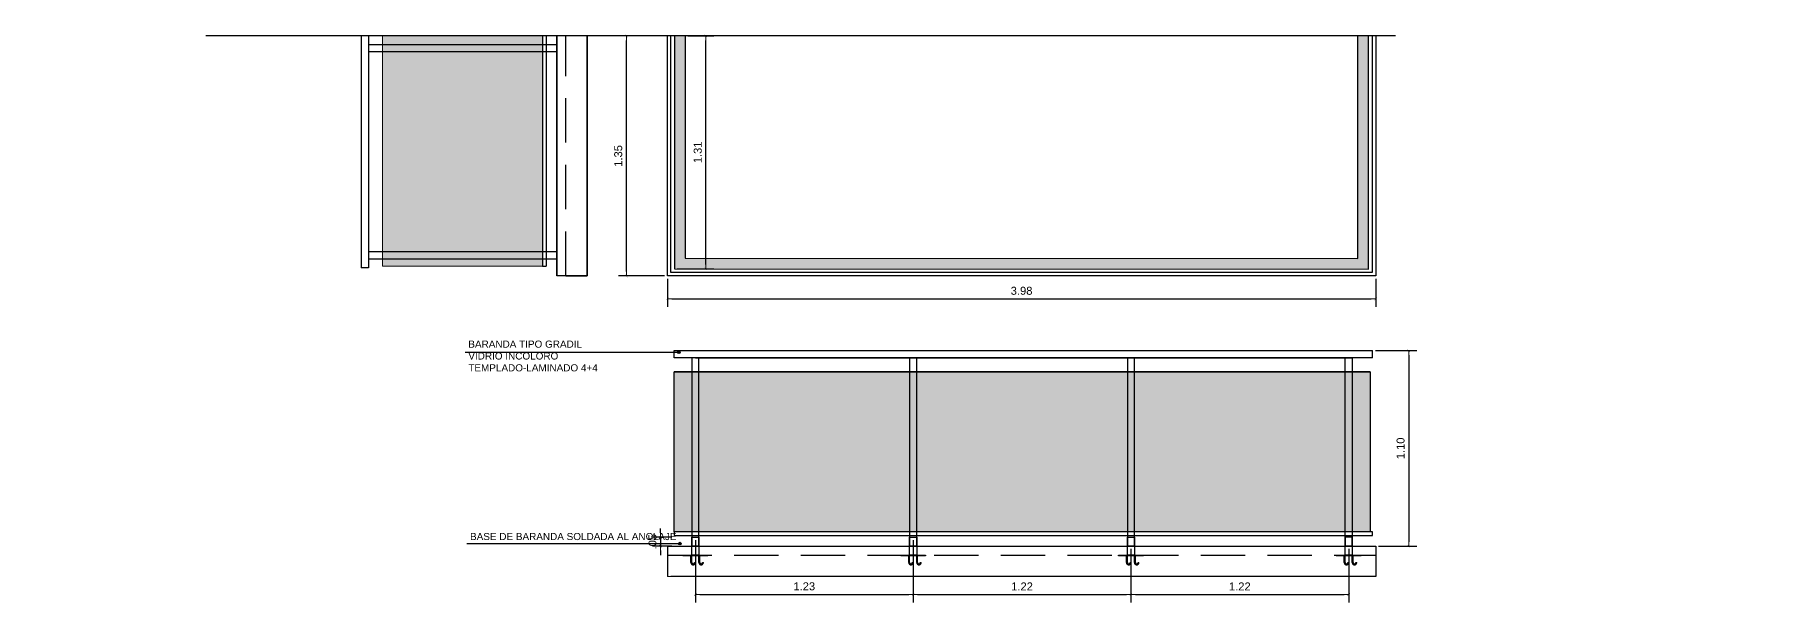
# Model space of a CAD drawing. Extents: x 465 to 637, y -105 to -61.
# Drawn here: x 539.2 to 548.93, y -64.02 to -60.83 of the extents above; entities that cross this region are included whole.
import ezdxf

# ---------------------------------------------------------------- set-up
doc = ezdxf.new("R2010")
doc.units = 0
doc.linetypes.add('DASHED2', pattern=[0.375, 0.25, -0.125])
doc.linetypes.add('HIDDEN2', pattern=[0.1875, 0.125, -0.0625])
doc.layers.add('A-Aberturas', color=2, linetype='Continuous', lineweight=18)
doc.layers.add('A-Cotas', color=1, linetype='Continuous', lineweight=5)
for name, color, linetype in [('A-Balcon', 1, 'Continuous'), ('A-Pisos', 251, 'Continuous'), ('Fachada 02', 2, 'Continuous'), ('TX-5-texto 01', 1, 'Continuous')]:
    doc.layers.add(name, color=color, linetype=linetype)
doc.layers.add('M1-Muro Común 20', color=12, linetype='Continuous', transparency=0.5)
doc.layers.add('M4-Muro Hueco 22', color=40, linetype='Continuous', transparency=0.5)
doc.styles.add('ARIAL', font='arial.ttf')
doc.styles.add('ROMANS', font='arial.ttf')
doc.dimstyles.new('ST-COTA-25', dxfattribs={"dimscale": 0.25, "dimtxt": 0.18, "dimasz": 0.1, "dimexe": 0.18, "dimexo": 0.0625, "dimgap": 0.09, "dimtad": 1, "dimzin": 4, "dimdsep": 46, "dimtxsty": 'ARIAL', "dimblk1": 'COTA_N', "dimblk2": 'COTA_N', "dimsah": 1, "dimcen": 0.09, "dimclrd": 8, "dimclre": 8, "dimclrt": 140, "dimadec": 0, "dimazin": 0, "dimtfac": 1, "dimtix": 1, "dimtmove": 0, "dimatfit": 3, "dimldrblk": 'COTA_N', "dimfxl": 0.18, "dimtolj": 1, "dimtzin": 0, "dimarcsym": 0})

# ---------------------------------------------------------------- blocks, each defined once
blk = doc.blocks.new('COTA_N')
for p, q in [((-1, 0), (0, 0)), ((0, 0.5), (0, -0.5))]:
    blk.add_line(p, q)
at = {"color": 3, "const_width": 0.065}
blk.add_lwpolyline([(0.14, 0.14), (0.28, 0.28), (0, 0), (-0.14, -0.14), (-0.28, -0.28)], dxfattribs=at)
blk = doc.blocks.new('*D63')
at = {"layer": 'A-Cotas', "color": 8, "lineweight": -2, "transparency": 16777216}
for p, q in [((542.8799, -60.8359, 0), (543.0255, -60.8359, 0)), ((542.9805, -62.1215, 0), (542.9805, -60.8609, 0)), ((542.8199, -62.1465, 0), (543.0255, -62.1465, 0))]:
    blk.add_line(p, q, dxfattribs=at)
at = {"layer": 'Defpoints', "color": 0, "transparency": 16777216}
for p in [(542.8642, -60.8359, 0), (542.9805, -60.8359, 0), (542.8042, -62.1465, 0)]:
    blk.add_point(p, dxfattribs=at)
at = {"layer": 'A-Cotas', "color": 8, "lineweight": -2, "transparency": 16777216, "xscale": 0.025, "yscale": 0.025, "zscale": 0.025}
for p, rotation in [((542.9805, -60.8359, 0), 90), ((542.9805, -62.1465, 0), 270)]:
    blk.add_blockref('COTA_N', p, dxfattribs=dict(at, rotation=rotation))
at = {"layer": 'A-Cotas', "transparency": 16777216, "insert": (542.935, -61.4912, 0), "char_height": 0.045, "attachment_point": 5, "rotation": 90, "style": 'ARIAL'}
blk.add_mtext('\\A1;1.31', dxfattribs=at)
blk = doc.blocks.new('*D60')
at = {"layer": 'A-Cotas', "color": 8, "lineweight": -2, "transparency": 16777216}
for p, q in [((542.7886, -63.657), (542.681, -63.657)), ((542.726, -63.632), (542.726, -63.607)), ((542.726, -63.657), (542.726, -63.707)), ((542.7886, -63.707), (542.681, -63.707)), ((542.726, -63.732), (542.726, -63.757))]:
    blk.add_line(p, q, dxfattribs=at)
at = {"layer": 'Defpoints', "color": 0, "transparency": 16777216}
for p in [(542.8042, -63.657, 0), (542.726, -63.707), (542.8042, -63.707, 0)]:
    blk.add_point(p, dxfattribs=at)
at = {"layer": 'A-Cotas', "color": 8, "lineweight": -2, "transparency": 16777216, "xscale": 0.025, "yscale": 0.025, "zscale": 0.025}
for p, rotation in [((542.726, -63.657), 270), ((542.726, -63.707), 90)]:
    blk.add_blockref('COTA_N', p, dxfattribs=dict(at, rotation=rotation))
at = {"layer": 'A-Cotas', "transparency": 16777216, "insert": (542.6805, -63.682), "char_height": 0.045, "attachment_point": 5, "rotation": 90, "style": 'ARIAL'}
blk.add_mtext('\\A1;.05', dxfattribs=at)
blk = doc.blocks.new('A$C123A79A1')
h = blk.add_hatch(color=256)
h.dxf.hatch_style = 1
edge = h.paths.add_edge_path()
edge.add_arc((0.0029, 0.0029), 0.00293, 0, 360)
blk.add_circle((0.0029, 0.0029), 0.00293)
blk = doc.blocks.new('A$Cc30b21b0')
at = {"color": 252, "linetype": 'DASHED2'}
for p, q in [((-0.025, -0.0425), (-0.025, -0.004)), ((-0.02, -0.0425), (-0.02, -0.004)), ((-0.005, -0.0425), (0, -0.0425)), ((0.02, -0.0425), (0.02, -0.004)), ((0.025, -0.0425), (0.025, -0.004)), ((0.04, -0.0425), (0.045, -0.0425))]:
    blk.add_line(p, q, dxfattribs=at)
for points in [[(-0.07, 0), (0.07, 0), (0.07, -0.004), (-0.07, -0.004)], [(-0.02, 0.0503), (0.02, 0.0503), (0.02, 0), (-0.02, 0)]]:
    blk.add_lwpolyline(points, close=True, dxfattribs=at)
for centre, radius in [((-0.0125, -0.0425), 0.0125), ((-0.0125, -0.0425), 0.0075), ((0.0325, -0.0425), 0.0125), ((0.0325, -0.0425), 0.0075)]:
    blk.add_arc(centre, radius, 180, 0, dxfattribs=at)
blk = doc.blocks.new('*D61')
at = {"layer": 'A-Cotas', "color": 8, "lineweight": -2, "transparency": 16777216}
for p, q in [((542.7486, -60.8359), (542.4883, -60.8359)), ((542.5333, -62.1615), (542.5333, -60.8609)), ((542.7486, -62.1865), (542.4883, -62.1865))]:
    blk.add_line(p, q, dxfattribs=at)
at = {"layer": 'Defpoints', "color": 0, "transparency": 16777216}
for p in [(542.5333, -60.8359), (542.7642, -60.8359, 0), (542.7642, -62.1865, 0)]:
    blk.add_point(p, dxfattribs=at)
at = {"layer": 'A-Cotas', "color": 8, "lineweight": -2, "transparency": 16777216, "xscale": 0.025, "yscale": 0.025, "zscale": 0.025}
for p, rotation in [((542.5333, -60.8359), 90), ((542.5333, -62.1865), 270)]:
    blk.add_blockref('COTA_N', p, dxfattribs=dict(at, rotation=rotation))
at = {"layer": 'A-Cotas', "transparency": 16777216, "insert": (542.4878, -61.5112), "char_height": 0.045, "attachment_point": 5, "rotation": 90, "style": 'ARIAL'}
blk.add_mtext('\\A1;1.35', dxfattribs=at)
blk = doc.blocks.new('*D62')
at = {"layer": 'A-Cotas', "color": 8, "lineweight": -2, "transparency": 16777216}
for p, q in [((542.7642, -62.2022), (542.7642, -62.3608)), ((546.7484, -62.2022), (546.7484, -62.3608)), ((542.7892, -62.3158), (546.7234, -62.3158))]:
    blk.add_line(p, q, dxfattribs=at)
at = {"layer": 'Defpoints', "color": 0, "transparency": 16777216}
for p in [(542.7642, -62.1865, 0), (546.7484, -62.1865, 0), (546.7484, -62.3158)]:
    blk.add_point(p, dxfattribs=at)
at = {"layer": 'A-Cotas', "color": 8, "lineweight": -2, "transparency": 16777216, "xscale": 0.025, "yscale": 0.025, "zscale": 0.025, "rotation": 180}
blk.add_blockref('COTA_N', (542.7642, -62.3158), dxfattribs=at)
at = {"layer": 'A-Cotas', "color": 8, "lineweight": -2, "transparency": 16777216, "xscale": 0.025, "yscale": 0.025, "zscale": 0.025}
blk.add_blockref('COTA_N', (546.7484, -62.3158), dxfattribs=at)
at = {"layer": 'A-Cotas', "transparency": 16777216, "insert": (544.7563, -62.2703), "char_height": 0.045, "attachment_point": 5, "style": 'ARIAL'}
blk.add_mtext('\\A1;3.98', dxfattribs=at)
blk = doc.blocks.new('*D70')
at = {"layer": 'A-Cotas', "color": 8, "lineweight": -2, "transparency": 16777216}
for p, q in [((542.9214, -63.6726), (542.9214, -64.0238)), ((544.1464, -63.6726), (544.1464, -64.0238)), ((542.9464, -63.9788), (544.1214, -63.9788))]:
    blk.add_line(p, q, dxfattribs=at)
at = {"layer": 'Defpoints', "color": 0, "transparency": 16777216}
for p in [(542.9214, -63.657, 0), (544.1464, -63.657, 0), (544.1464, -63.9788)]:
    blk.add_point(p, dxfattribs=at)
at = {"layer": 'A-Cotas', "color": 8, "lineweight": -2, "transparency": 16777216, "xscale": 0.025, "yscale": 0.025, "zscale": 0.025, "rotation": 180}
blk.add_blockref('COTA_N', (542.9214, -63.9788), dxfattribs=at)
at = {"layer": 'A-Cotas', "color": 8, "lineweight": -2, "transparency": 16777216, "xscale": 0.025, "yscale": 0.025, "zscale": 0.025}
blk.add_blockref('COTA_N', (544.1464, -63.9788), dxfattribs=at)
at = {"layer": 'A-Cotas', "transparency": 16777216, "insert": (543.5339, -63.9333), "char_height": 0.045, "attachment_point": 5, "style": 'ARIAL'}
blk.add_mtext('\\A1;1.23', dxfattribs=at)
blk = doc.blocks.new('*D71')
at = {"layer": 'A-Cotas', "color": 8, "lineweight": -2, "transparency": 16777216}
for p, q in [((544.1464, -63.6726), (544.1464, -64.0238)), ((545.3714, -63.7225), (545.3714, -64.0238)), ((544.1714, -63.9788), (545.3464, -63.9788))]:
    blk.add_line(p, q, dxfattribs=at)
at = {"layer": 'Defpoints', "color": 0, "transparency": 16777216}
for p in [(544.1464, -63.657, 0), (545.3714, -63.7069, 0), (545.3714, -63.9788)]:
    blk.add_point(p, dxfattribs=at)
at = {"layer": 'A-Cotas', "color": 8, "lineweight": -2, "transparency": 16777216, "xscale": 0.025, "yscale": 0.025, "zscale": 0.025, "rotation": 180}
blk.add_blockref('COTA_N', (544.1464, -63.9788), dxfattribs=at)
at = {"layer": 'A-Cotas', "color": 8, "lineweight": -2, "transparency": 16777216, "xscale": 0.025, "yscale": 0.025, "zscale": 0.025}
blk.add_blockref('COTA_N', (545.3714, -63.9788), dxfattribs=at)
at = {"layer": 'A-Cotas', "transparency": 16777216, "insert": (544.7589, -63.9337), "char_height": 0.045, "attachment_point": 5, "style": 'ARIAL'}
blk.add_mtext('\\A1;1.22', dxfattribs=at)
blk = doc.blocks.new('*D72')
at = {"layer": 'A-Cotas', "color": 8, "lineweight": -2, "transparency": 16777216}
for p, q in [((545.3714, -63.7225), (545.3714, -64.0238)), ((546.5964, -63.7226), (546.5964, -64.0238)), ((545.3964, -63.9788), (546.5714, -63.9788))]:
    blk.add_line(p, q, dxfattribs=at)
at = {"layer": 'Defpoints', "color": 0, "transparency": 16777216}
for p in [(545.3714, -63.7069, 0), (546.5964, -63.707, 0), (546.5964, -63.9788)]:
    blk.add_point(p, dxfattribs=at)
at = {"layer": 'A-Cotas', "color": 8, "lineweight": -2, "transparency": 16777216, "xscale": 0.025, "yscale": 0.025, "zscale": 0.025, "rotation": 180}
blk.add_blockref('COTA_N', (545.3714, -63.9788), dxfattribs=at)
at = {"layer": 'A-Cotas', "color": 8, "lineweight": -2, "transparency": 16777216, "xscale": 0.025, "yscale": 0.025, "zscale": 0.025}
blk.add_blockref('COTA_N', (546.5964, -63.9788), dxfattribs=at)
at = {"layer": 'A-Cotas', "transparency": 16777216, "insert": (545.9839, -63.9337), "char_height": 0.045, "attachment_point": 5, "style": 'ARIAL'}
blk.add_mtext('\\A1;1.22', dxfattribs=at)
blk = doc.blocks.new('*D116')
at = {"layer": 'A-Cotas', "color": 8, "lineweight": -2, "transparency": 16777216}
for p, q in [((546.7463, -62.607), (546.9789, -62.607)), ((546.9339, -62.632), (546.9339, -63.682)), ((546.764, -63.707), (546.9789, -63.707))]:
    blk.add_line(p, q, dxfattribs=at)
at = {"layer": 'Defpoints', "color": 0, "transparency": 16777216}
for p in [(546.7307, -62.607, 0), (546.7484, -63.707, 0), (546.9339, -63.707)]:
    blk.add_point(p, dxfattribs=at)
at = {"layer": 'A-Cotas', "color": 8, "lineweight": -2, "transparency": 16777216, "xscale": 0.025, "yscale": 0.025, "zscale": 0.025}
for p, rotation in [((546.9339, -62.607), 90), ((546.9339, -63.707), 270)]:
    blk.add_blockref('COTA_N', p, dxfattribs=dict(at, rotation=rotation))
at = {"layer": 'A-Cotas', "transparency": 16777216, "insert": (546.8884, -63.157), "char_height": 0.045, "attachment_point": 5, "rotation": 90, "style": 'ARIAL'}
blk.add_mtext('\\A1;1.10', dxfattribs=at)

msp = doc.modelspace()

# ---------------------------------------------------------------- hatches: boundary and pattern name
at = {"layer": 'A-Balcon', "transparency": 33554460}
h = msp.add_hatch(color=141, dxfattribs=at)
h.dxf.hatch_style = 1
h.paths.add_polyline_path([(546.7164, -63.627), (542.8014, -63.627), (542.8014, -62.727), (546.7164, -62.727)])
at = {"layer": 'M1-Muro Común 20', "transparency": 33554460}
h = msp.add_hatch(color=141, dxfattribs=at)
h.dxf.hatch_style = 1
h.paths.add_polyline_path([(542.0621, -62.1315), (542.062, -60.836), (541.1623, -60.836), (541.1624, -62.1315)])
at = {"layer": 'M4-Muro Hueco 22', "transparency": 33554544}
h = msp.add_hatch(color=253, dxfattribs=at)
h.dxf.hatch_style = 1
h.paths.add_polyline_path([(524.3983, -60.8359), (524.3383, -60.8359), (524.3383, -62.2962), (527.6495, -62.298), (527.6495, -60.8359), (527.5895, -60.8359), (527.5895, -62.238), (524.3983, -62.2362)])
h.paths.add_polyline_path([(533.4147, -60.8359), (533.3547, -60.8359), (533.3547, -62.1465), (536.9688, -62.1484), (536.9688, -60.8359), (536.9088, -60.8359), (536.9088, -62.0884), (533.4147, -62.0866)])
h.paths.add_polyline_path([(542.8642, -60.8359), (542.8042, -60.8359), (542.8042, -62.1465), (546.7084, -62.1484), (546.7084, -60.8359), (546.6484, -60.8359), (546.6484, -62.0884), (542.8642, -62.0866)])
h.paths.add_polyline_path([(551.1238, -60.8359), (551.0638, -60.8359), (551.0638, -62.1426), (555.4952, -62.1435), (555.4952, -62.0835), (551.1238, -62.0826)])
h.paths.add_polyline_path([(559.6238, -60.8359), (559.5638, -60.8359), (559.5638, -62.0844), (555.6951, -62.0836), (555.6951, -62.1436), (559.6238, -62.1444)])

# ---------------------------------------------------------------- linework, layer by layer
at = {"color": 4, "elevation": 0}
msp.add_lwpolyline([(546.8604, -60.8359), (540.1683, -60.8359)], dxfattribs=at)
at = {"layer": 'A-Aberturas', "color": 253, "elevation": 0}
msp.add_lwpolyline([(542.0621, -62.1315), (542.062, -60.836), (541.1623, -60.836), (541.1624, -62.1315)], close=True, dxfattribs=at)
at = {"layer": 'A-Balcon'}
for p, q in [((546.7307, -62.647, 0), (546.7307, -62.607, 0)), ((546.7307, -63.647, 0), (546.7307, -63.627, 0))]:
    msp.add_line(p, q, dxfattribs=at)
at = {"layer": 'A-Balcon', "elevation": 0}
for points in [[(541.0821, -60.8359), (541.0821, -62.1415), (541.0421, -62.1415)], [(541.0421, -60.8359), (541.0421, -62.1415)], [(542.0621, -60.8359), (542.0621, -62.1315), (542.0824, -62.1315)], [(542.0824, -60.8359), (542.0824, -62.1315)], [(542.1421, -60.8859), (541.0821, -60.8859), (541.0821, -60.9259)], [(542.1421, -60.9259), (541.0821, -60.9259)], [(542.1421, -62.0515), (541.0821, -62.0515), (541.0821, -62.0915)], [(542.1421, -62.0915), (541.0821, -62.0915)], [(546.7307, -62.647), (542.8014, -62.647), (542.8014, -62.607), (546.7307, -62.607)], [(542.9214, -62.647), (546.5964, -62.647)], [(546.7164, -62.727), (542.8014, -62.727)], [(546.7307, -63.627), (542.8014, -63.627), (542.8014, -63.647), (546.7307, -63.647)]]:
    msp.add_lwpolyline(points, dxfattribs=at)
at = {"layer": 'A-Balcon', "transparency": 33554687, "elevation": 0}
for points in [[(546.7484, -60.8359), (546.7484, -62.1865), (542.7642, -62.1865), (542.7642, -60.8359)], [(546.7284, -60.8359), (546.7284, -62.1665), (542.7842, -62.1665), (542.7842, -60.8359)]]:
    msp.add_lwpolyline(points, dxfattribs=at)
at = {"layer": 'A-Balcon', "color": 252, "linetype": 'HIDDEN2', "transparency": 33554687, "elevation": 0}
msp.add_lwpolyline([(546.7284, -60.8359), (546.7284, -62.1665), (542.7842, -62.1665), (542.7842, -60.8359)], dxfattribs=at)
at = {"layer": 'A-Balcon', "color": 3, "elevation": 0}
for points in [[(542.8042, -60.8359), (542.8042, -62.1465), (546.7084, -62.1484), (546.7084, -60.8359)], [(542.8642, -60.8359), (542.8642, -62.0866), (546.6484, -62.0884), (546.6484, -60.8359)]]:
    msp.add_lwpolyline(points, dxfattribs=at)
at = {"layer": 'A-Balcon', "elevation": 0}
for points in [[(542.9414, -63.707), (542.9414, -62.647), (542.9014, -62.647), (542.9014, -63.707)], [(544.1664, -63.707), (544.1664, -62.647), (544.1264, -62.647), (544.1264, -63.707)], [(545.3914, -63.707), (545.3914, -62.647), (545.3514, -62.647), (545.3514, -63.707)], [(546.5764, -63.707), (546.5764, -62.647), (546.6164, -62.647), (546.6164, -63.707)], [(546.7164, -63.627), (542.8014, -63.627), (542.8014, -62.727), (546.7164, -62.727)], [(542.9014, -63.657), (542.9414, -63.657), (542.9414, -63.7067), (542.9014, -63.7067)], [(544.1264, -63.657), (544.1664, -63.657), (544.1664, -63.7068), (544.1264, -63.7068)], [(545.3514, -63.657), (545.3914, -63.657), (545.3914, -63.7069), (545.3514, -63.7069)], [(546.6164, -63.657), (546.5764, -63.657), (546.5764, -63.707), (546.6164, -63.707)]]:
    msp.add_lwpolyline(points, close=True, dxfattribs=at)
at = {"layer": 'A-Cotas'}
msp.add_line((542.7642, -63.877, 0), (546.7484, -63.877, 0), dxfattribs=at)
at = {"layer": 'A-Pisos'}
for p in [(544.1464, -62.647, 0), (545.3714, -62.647, 0)]:
    msp.add_point(p, dxfattribs=at)
at = {"layer": 'Fachada 02', "color": 253}
for p, q in [((542.1421, -60.8359, 0), (542.1421, -62.1865, 0)), ((542.1421, -62.1865, 0), (542.1421, -60.8359, 0)), ((542.3121, -60.8359, 0), (542.3121, -62.1865, 0)), ((542.3121, -62.1865, 0), (542.3121, -60.8359, 0)), ((542.1921, -62.1865, 0), (542.1421, -62.1865, 0)), ((542.1921, -62.1865, 0), (542.3121, -62.1865, 0))]:
    msp.add_line(p, q, dxfattribs=at)
at = {"layer": 'Fachada 02'}
for p, q in [((542.7642, -63.707, 0), (542.7642, -63.877, 0)), ((542.7642, -63.707, 0), (542.7642, -63.707, 0)), ((542.7642, -63.707, 0), (546.7484, -63.707, 0)), ((542.7837, -63.707, 0), (546.7484, -63.707, 0)), ((546.7484, -63.707, 0), (546.7484, -63.877, 0)), ((546.7484, -63.877, 0), (542.7837, -63.877, 0))]:
    msp.add_line(p, q, dxfattribs=at)
at = {"layer": 'Fachada 02', "color": 253, "linetype": 'DASHED2', "elevation": 0}
msp.add_lwpolyline([(542.3121, -62.1865), (542.1921, -62.1865), (542.1921, -60.8359)], dxfattribs=at)
at = {"layer": 'Fachada 02', "color": 252, "linetype": 'DASHED2', "true_color": 0x939598, "elevation": 0}
msp.add_lwpolyline([(542.7642, -63.757), (542.7642, -63.757), (546.7484, -63.7573)], dxfattribs=at)
at = {"layer": 'TX-5-texto 01'}
for p, q in [((541.6272, -62.6162, 0), (542.8268, -62.6162, 0)), ((541.6368, -63.6928, 0), (542.8331, -63.6928, 0))]:
    msp.add_line(p, q, dxfattribs=at)

# ---------------------------------------------------------------- block references
for p in [(542.9214, -63.757, 0), (544.1464, -63.7571, 0), (545.3714, -63.7572, 0), (546.5964, -63.7572, 0)]:
    msp.add_blockref('A$Cc30b21b0', p)
at = {"layer": 'TX-5-texto 01', "xscale": 2.5, "yscale": 2.5, "zscale": 2.5}
for p in [(542.8214, -62.6235, 0), (542.8269, -63.7001, 0)]:
    msp.add_blockref('A$C123A79A1', p, dxfattribs=at)

# ---------------------------------------------------------------- texts
at = {"layer": 'TX-5-texto 01', "char_height": 0.04, "attachment_point": 1, "style": 'ROMANS'}
for s, insert, width in [('BARANDA TIPO GRADIL\\PVIDRIO INCOLORO TEMPLADO-LAMINADO 4+4', (541.6444, -62.5502, 0), 0.963695), ('BASE DE BARANDA SOLDADA AL ANCLAJE', (541.6541, -63.6329, 0), 1.13592)]:
    msp.add_mtext(s, dxfattribs=dict(at, insert=insert, width=width))

# ---------------------------------------------------------------- dimensions: what is measured, and where the dimension line sits
at = {"layer": 'A-Cotas'}
for base, p1, p2, override, picture, middle in [((542.5333, -60.8359), (542.7642, -62.1865, 0), (542.7642, -60.8359, 0), {"dimclrt": 256}, '*D61', (542.4878, -61.5112)), ((542.9805, -60.8359, 0), (542.8042, -62.1465, 0), (542.8642, -60.8359, 0), {"dimclrt": 256}, '*D63', (542.935, -61.4912, 0)), ((546.9339, -63.707), (546.7307, -62.607, 0), (546.7484, -63.707, 0), {"dimclrt": 256, "dimtmove": 1}, '*D116', (546.8884, -63.157)), ((542.726, -63.707), (542.8042, -63.657, 0), (542.8042, -63.707, 0), {"dimclrt": 256}, '*D60', (542.6805, -63.682))]:
    dim = msp.add_linear_dim(base=base, p1=p1, p2=p2, angle=90, dimstyle='ST-COTA-25', override=override, dxfattribs=at)
    dim.commit()
    dim.dimension.update_dxf_attribs({"geometry": picture, "text_midpoint": middle})
for base, p1, p2, override, picture, middle in [((546.7484, -62.3158), (542.7642, -62.1865, 0), (546.7484, -62.1865, 0), {"dimclrt": 256}, '*D62', (544.7563, -62.2703)), ((544.146404, -63.978801), (542.921402, -63.656967, 0), (544.146404, -63.656967, 0), {"dimclrt": 256}, '*D70', (543.533903, -63.93331)), ((545.371403, -63.978801), (544.146404, -63.656967, 0), (545.371403, -63.706865, 0), {"dimclrt": 256, "dimtmove": 1}, '*D71', (544.758904, -63.933709)), ((546.596401, -63.978801), (545.371403, -63.706865, 0), (546.596401, -63.706957, 0), {"dimclrt": 256, "dimtmove": 1}, '*D72', (545.983902, -63.933709))]:
    dim = msp.add_linear_dim(base=base, p1=p1, p2=p2, dimstyle='ST-COTA-25', override=override, dxfattribs=at)
    dim.commit()
    dim.dimension.update_dxf_attribs({"geometry": picture, "text_midpoint": middle})

doc.saveas('drawing.dxf')
